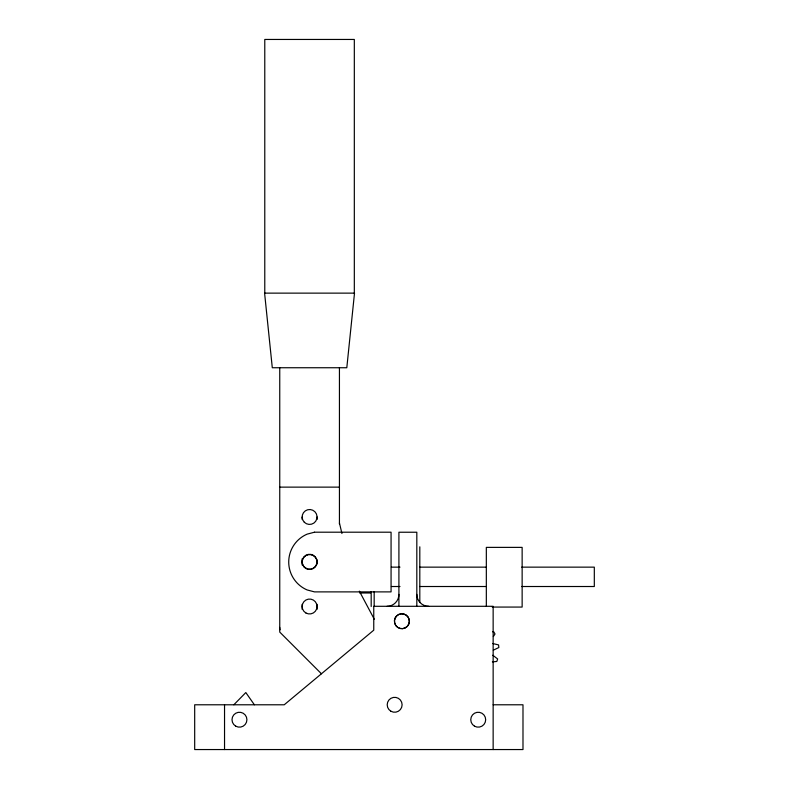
<?xml version="1.0" encoding="UTF-8"?>
<svg xmlns="http://www.w3.org/2000/svg" width="789" height="789" viewBox="0 0 789 789"><rect width="100%" height="100%" fill="white"/><g stroke="black" fill="none" stroke-linecap="round" stroke-linejoin="round"><path stroke-width="1.18" d="M493.362 636.516L495.019 633.991L493.707 631.733L492.563 631.733M233.83 704.784L245.823 692.555L254.383 704.784M493.342 650.166L498.845 647.522L498.569 644.929L492.642 643.489M279.75 487.129L339.438 487.129M391.383 567.143L399.993 567.143M419.669 567.143L486.083 567.143M521.746 567.143L594.314 567.143L594.314 586.513L521.746 586.513M391.383 586.513L399.993 586.513M419.669 586.513L486.083 586.513M359.725 592.983L370.475 592.983M492.297 607.066L522.14 607.066L522.14 547.379L486.33 547.379L486.33 606.12M493.145 704.784L522.989 704.784L522.989 749.55L194.686 749.55L194.686 704.784L284.227 704.784L373.759 630.174L373.759 606.297L493.145 606.297L493.145 749.55M492.385 661.902L496.833 661.448L497.642 658.963L492.809 655.235M321.439 673.776L279.75 632.088L279.75 367.743M359.35 591.139L374.302 619.247M339.438 522.949L341.933 533.522M419.807 546.816L419.807 602.51M416.819 606.327L416.819 532.23L398.909 532.23L398.909 606.327M374.173 591.582L374.173 606.504M371.185 591.582L371.185 606.504M354.32 293.133L354.32 39.45L264.779 39.45L264.779 293.133M339.438 367.743L339.438 524.044M317.06 516.973L317.06 519.428M317.06 560.062L317.06 563.75M317.06 604.384L317.06 609.305M302.128 516.973L302.128 519.428M302.128 558.829L302.128 564.983M302.128 604.384L302.128 609.305M224.54 704.784L224.54 749.55M428.752 606.327A11.934 11.934 0 0 1 416.819 594.383M398.909 594.383A11.934 11.934 0 0 1 386.975 606.327M280.056 629.711A8.955 8.955 0 0 1 279.75 627.393M354.508 293.133L346.805 367.743L272.294 367.743L264.591 293.133L354.508 293.133M314.505 532.2L307.158 534.133A30.347 30.347 0 0 0 307.158 589.955L314.505 591.888L391.068 591.888L391.068 532.2L314.505 532.2M390.92 711.244A7.466 7.466 0 0 0 402.114 704.784A7.466 7.466 0 0 0 390.92 698.324A7.466 7.466 0 0 0 390.92 711.244M397.676 627.373A7.466 7.466 0 0 0 409.333 621.791A7.466 7.466 0 0 0 398.672 614.483A7.466 7.466 0 0 0 397.676 627.373A7.466 7.466 0 0 0 409.333 621.821A7.466 7.466 0 0 0 398.672 614.513A7.466 7.466 0 0 0 397.676 627.403M235.724 726.166A7.466 7.466 0 0 0 246.918 719.706A7.466 7.466 0 0 0 235.724 713.246A7.466 7.466 0 0 0 235.724 726.166M474.485 726.166A7.466 7.466 0 0 0 485.679 719.706A7.466 7.466 0 0 0 474.485 713.246A7.466 7.466 0 0 0 474.485 726.166M305.866 568.504A7.466 7.466 0 0 0 317.06 562.044A7.466 7.466 0 0 0 305.866 555.584A7.466 7.466 0 0 0 305.866 568.504M305.866 612.964A7.466 7.466 0 0 0 317.06 606.504A7.466 7.466 0 0 0 305.866 600.044A7.466 7.466 0 0 0 305.866 612.964M305.866 568.198A7.466 7.466 0 0 0 317.06 561.738A7.466 7.466 0 0 0 305.866 555.278A7.466 7.466 0 0 0 305.866 568.198M304.317 522.249A7.466 7.466 0 0 0 316.803 518.906A7.466 7.466 0 0 0 307.661 509.763A7.466 7.466 0 0 0 304.317 522.249"/></g></svg>
